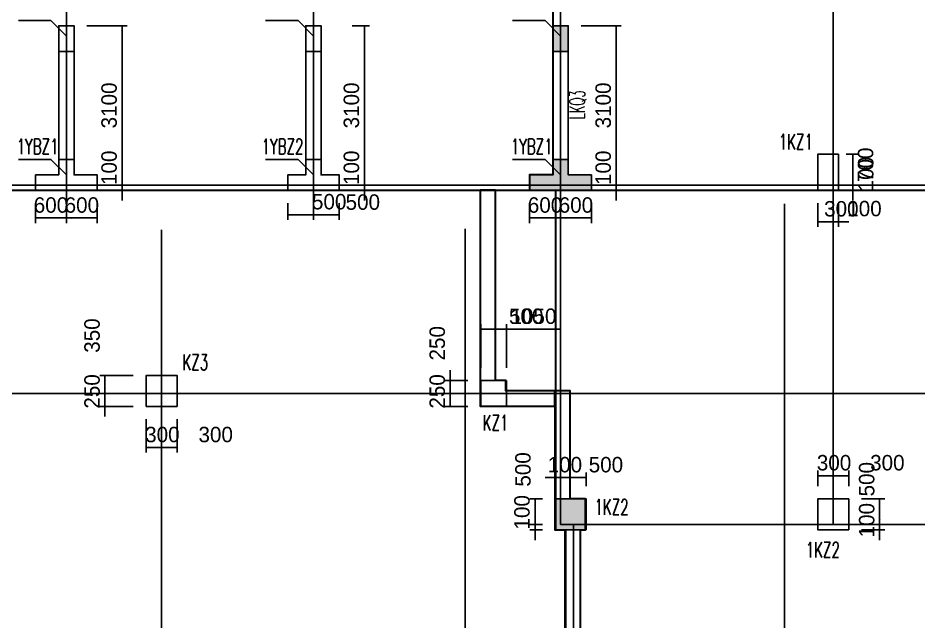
# Model space of a CAD drawing. Extents: x 387171 to 699106, y 11966 to 245688.
# Drawn here: x 631968 to 649474, y 208645 to 220388 of the extents above; entities that cross this region are included whole.
import ezdxf
from ezdxf.enums import TextEntityAlignment as Align

# ---------------------------------------------------------------- set-up
doc = ezdxf.new("R2010")
doc.units = 0
doc.header["$LTSCALE"] = 100
doc.header["$MEASUREMENT"] = 0
doc.linetypes.add('DASHED', pattern=[19.05, 12.7, -6.35])
for name, color, linetype in [('b边缘构件', 235, 'Continuous'), ('COLU', 7, 'Continuous'), ('colu-主楼', 7, 'Continuous'), ('COLU_DASH', 9, 'DASHED'), ('DIM', 3, 'Continuous'), ('DOTE', 253, 'Continuous'), ('HATCH', 254, 'Continuous'), ('NUM', 7, 'Continuous'), ('Q-TEXT', 2, 'Continuous'), ('TEXT', 7, 'Continuous'), ('THIN', 7, 'Continuous'), ('wall-主楼', 2, 'Continuous'), ('Y阴影', 254, 'Continuous'), ('小尺寸', 4, 'Continuous'), ('柱标注', 2, 'Continuous')]:
    doc.layers.add(name, color=color, linetype=linetype)
doc.styles.get("Standard").update_dxf_attribs({"font": 'standard'})
doc.styles.add('tk', font='tk')
doc.dimstyles.get("Standard").update_dxf_attribs({"dimtxt": 300, "dimasz": 100, "dimexe": 100, "dimexo": 250, "dimgap": 100, "dimtad": 0, "dimtoh": 1, "dimdec": 0, "dimdsep": 46, "dimcen": 0.09, "dimclrt": 7, "dimadec": 0, "dimazin": 0, "dimtfac": 1, "dimtdec": 4, "dimtofl": 0, "dimtmove": 0, "dimatfit": 3, "dimfxl": 1, "dimtolj": 1, "dimtzin": 0, "dimarcsym": 0})

# ---------------------------------------------------------------- blocks, each defined once
blk = doc.blocks.new('*D1666')
at = {"layer": '小尺寸', "color": 0, "linetype": 'ByBlock', "lineweight": -2}
for p, q in [((643589, 216838), (643589, 217338)), ((643508, 217138), (643689, 217138)), ((643508, 217038), (643689, 217038))]:
    blk.add_line(p, q, dxfattribs=at)
for points in [[(643589, 217138), (643572, 217238), (643605, 217238)], [(643589, 217038), (643605, 216938), (643572, 216938)]]:
    blk.add_solid(points, dxfattribs=at)
at = {"layer": '小尺寸', "color": 7, "linetype": 'Continuous', "lineweight": -2, "insert": (643339, 217476), "char_height": 300, "width": 476.67, "attachment_point": 5, "rotation": 90, "style": 'tk'}
blk.add_mtext('100', dxfattribs=at)
blk = doc.blocks.new('*D2836')
at = {"layer": '小尺寸', "color": 0, "linetype": 'ByBlock', "lineweight": -2}
for p, q in [((642908, 220238), (643689, 220238)), ((643589, 217138), (643589, 220238)), ((643508, 217138), (643689, 217138))]:
    blk.add_line(p, q, dxfattribs=at)
for points in [[(643589, 220238), (643605, 220138), (643572, 220138)], [(643589, 217138), (643572, 217238), (643605, 217238)]]:
    blk.add_solid(points, dxfattribs=at)
at = {"layer": '小尺寸', "color": 7, "linetype": 'Continuous', "lineweight": -2, "insert": (643339, 218688), "char_height": 300, "width": 775, "attachment_point": 5, "rotation": 90, "style": 'tk'}
blk.add_mtext('3100', dxfattribs=at)
blk = doc.blocks.new('*D3746')
at = {"layer": '小尺寸', "color": 0, "linetype": 'ByBlock', "lineweight": -2}
for p, q in [((637708, 216788), (637708, 216461)), ((638208, 216788), (638208, 216461)), ((638208, 216561), (637708, 216561))]:
    blk.add_line(p, q, dxfattribs=at)
for points in [[(637708, 216561), (637808, 216577), (637808, 216544)], [(638208, 216561), (638108, 216544), (638108, 216577)]]:
    blk.add_solid(points, dxfattribs=at)
at = {"layer": '小尺寸', "color": 7, "linetype": 'Continuous', "lineweight": -2, "insert": (638667, 216807), "char_height": 300, "width": 566.67, "attachment_point": 5, "rotation": 360, "style": 'tk'}
blk.add_mtext('500', dxfattribs=at)
blk = doc.blocks.new('*D3362')
at = {"layer": '小尺寸', "color": 0, "linetype": 'ByBlock', "lineweight": -2}
for p, q in [((637208, 216788), (637208, 216461)), ((637708, 216788), (637708, 216461)), ((637708, 216561), (637208, 216561))]:
    blk.add_line(p, q, dxfattribs=at)
for points in [[(637208, 216561), (637308, 216577), (637308, 216544)], [(637708, 216561), (637608, 216544), (637608, 216577)]]:
    blk.add_solid(points, dxfattribs=at)
at = {"layer": '小尺寸', "color": 7, "linetype": 'Continuous', "lineweight": -2, "insert": (638014, 216815), "char_height": 300, "width": 566.67, "attachment_point": 5, "rotation": 360, "style": 'tk'}
blk.add_mtext('500', dxfattribs=at)
blk = doc.blocks.new('*D4259')
at = {"layer": '小尺寸', "color": 0, "linetype": 'ByBlock', "lineweight": -2}
for p, q in [((638697, 216838), (638697, 217338)), ((638458, 217138), (638797, 217138)), ((638458, 217038), (638797, 217038))]:
    blk.add_line(p, q, dxfattribs=at)
for points in [[(638697, 217138), (638681, 217238), (638714, 217238)], [(638697, 217038), (638714, 216938), (638681, 216938)]]:
    blk.add_solid(points, dxfattribs=at)
at = {"layer": '小尺寸', "color": 7, "linetype": 'Continuous', "lineweight": -2, "insert": (638447, 217476), "char_height": 300, "width": 476.67, "attachment_point": 5, "rotation": 90, "style": 'tk'}
blk.add_mtext('100', dxfattribs=at)
blk = doc.blocks.new('*D4148')
at = {"layer": '小尺寸', "color": 0, "linetype": 'ByBlock', "lineweight": -2}
for p, q in [((638458, 220238), (638797, 220238)), ((638697, 217138), (638697, 220238)), ((638458, 217138), (638797, 217138))]:
    blk.add_line(p, q, dxfattribs=at)
for points in [[(638697, 220238), (638714, 220138), (638681, 220138)], [(638697, 217138), (638681, 217238), (638714, 217238)]]:
    blk.add_solid(points, dxfattribs=at)
at = {"layer": '小尺寸', "color": 7, "linetype": 'Continuous', "lineweight": -2, "insert": (638447, 218688), "char_height": 300, "width": 775, "attachment_point": 5, "rotation": 90, "style": 'tk'}
blk.add_mtext('3100', dxfattribs=at)
blk = doc.blocks.new('*D329')
at = {"layer": '小尺寸', "color": 0, "linetype": 'ByBlock', "lineweight": -2}
for p, q in [((633989, 216838), (633989, 217338)), ((633908, 217138), (634089, 217138)), ((633908, 217038), (634089, 217038))]:
    blk.add_line(p, q, dxfattribs=at)
for points in [[(633989, 217138), (633972, 217238), (634005, 217238)], [(633989, 217038), (634005, 216938), (633972, 216938)]]:
    blk.add_solid(points, dxfattribs=at)
at = {"layer": '小尺寸', "color": 7, "linetype": 'Continuous', "lineweight": -2, "insert": (633739, 217476), "char_height": 300, "width": 476.67, "attachment_point": 5, "rotation": 90, "style": 'tk'}
blk.add_mtext('100', dxfattribs=at)
blk = doc.blocks.new('*D4682')
at = {"layer": '小尺寸', "color": 0, "linetype": 'ByBlock', "lineweight": -2}
for p, q in [((633308, 220238), (634089, 220238)), ((633989, 217138), (633989, 220238)), ((633908, 217138), (634089, 217138))]:
    blk.add_line(p, q, dxfattribs=at)
for points in [[(633989, 220238), (634005, 220138), (633972, 220138)], [(633989, 217138), (633972, 217238), (634005, 217238)]]:
    blk.add_solid(points, dxfattribs=at)
at = {"layer": '小尺寸', "color": 7, "linetype": 'Continuous', "lineweight": -2, "insert": (633739, 218688), "char_height": 300, "width": 775, "attachment_point": 5, "rotation": 90, "style": 'tk'}
blk.add_mtext('3100', dxfattribs=at)
blk = doc.blocks.new('*D863')
at = {"layer": '小尺寸', "color": 0, "linetype": 'ByBlock', "lineweight": -2}
for p, q in [((648188, 217338), (648188, 216838)), ((648058, 217138), (648288, 217138)), ((648058, 217038), (648288, 217038))]:
    blk.add_line(p, q, dxfattribs=at)
for points in [[(648188, 217138), (648172, 217238), (648205, 217238)], [(648188, 217038), (648205, 216938), (648172, 216938)]]:
    blk.add_solid(points, dxfattribs=at)
at = {"layer": '小尺寸', "color": 7, "linetype": 'Continuous', "lineweight": -2, "insert": (648441, 217353), "char_height": 300, "width": 476.67, "attachment_point": 5, "rotation": 90, "style": 'tk'}
blk.add_mtext('100', dxfattribs=at)
blk = doc.blocks.new('*D746')
at = {"layer": '小尺寸', "color": 0, "linetype": 'ByBlock', "lineweight": -2}
for p, q in [((648058, 217738), (648288, 217738)), ((648188, 217038), (648188, 217738)), ((648058, 217038), (648288, 217038))]:
    blk.add_line(p, q, dxfattribs=at)
for points in [[(648188, 217738), (648205, 217638), (648172, 217638)], [(648188, 217038), (648172, 217138), (648205, 217138)]]:
    blk.add_solid(points, dxfattribs=at)
at = {"layer": '小尺寸', "color": 7, "linetype": 'Continuous', "lineweight": -2, "insert": (648437, 217535), "char_height": 300, "width": 566.67, "attachment_point": 5, "rotation": 90, "style": 'tk'}
blk.add_mtext('700', dxfattribs=at)
blk = doc.blocks.new('*D471')
at = {"layer": '小尺寸', "color": 0, "linetype": 'ByBlock', "lineweight": -2}
for p, q in [((647808, 216788), (647808, 216328)), ((647908, 216788), (647908, 216328)), ((648108, 216428), (647608, 216428))]:
    blk.add_line(p, q, dxfattribs=at)
for points in [[(647808, 216428), (647708, 216411), (647708, 216444)], [(647908, 216428), (648008, 216444), (648008, 216411)]]:
    blk.add_solid(points, dxfattribs=at)
at = {"layer": '小尺寸', "color": 7, "linetype": 'Continuous', "lineweight": -2, "insert": (648414, 216681), "char_height": 300, "width": 476.67, "attachment_point": 5, "rotation": 360, "style": 'tk'}
blk.add_mtext('100', dxfattribs=at)
blk = doc.blocks.new('*D1281')
at = {"layer": '小尺寸', "color": 0, "linetype": 'ByBlock', "lineweight": -2}
for p, q in [((647508, 216788), (647508, 216328)), ((647808, 216788), (647808, 216328)), ((647808, 216428), (647508, 216428))]:
    blk.add_line(p, q, dxfattribs=at)
for points in [[(647508, 216428), (647608, 216444), (647608, 216411)], [(647808, 216428), (647708, 216411), (647708, 216444)]]:
    blk.add_solid(points, dxfattribs=at)
at = {"layer": '小尺寸', "color": 7, "linetype": 'Continuous', "lineweight": -2, "insert": (647965, 216677), "char_height": 300, "width": 566.67, "attachment_point": 5, "rotation": 360, "style": 'tk'}
blk.add_mtext('300', dxfattribs=at)
blk = doc.blocks.new('*D3280')
at = {"layer": '小尺寸', "color": 0, "linetype": 'ByBlock', "lineweight": -2}
for p, q in [((642408, 211288), (642408, 211552)), ((642508, 211288), (642508, 211552)), ((642208, 211452), (642708, 211452))]:
    blk.add_line(p, q, dxfattribs=at)
for points in [[(642408, 211452), (642308, 211435), (642308, 211469)], [(642508, 211452), (642608, 211469), (642608, 211435)]]:
    blk.add_solid(points, dxfattribs=at)
at = {"layer": '小尺寸', "color": 7, "linetype": 'Continuous', "lineweight": -2, "insert": (642594, 211702), "char_height": 300, "width": 476.67, "attachment_point": 5, "style": 'tk'}
blk.add_mtext('100', dxfattribs=at)
blk = doc.blocks.new('*D4329')
at = {"layer": '小尺寸', "color": 0, "linetype": 'ByBlock', "lineweight": -2}
for p, q in [((642508, 211288), (642508, 211552)), ((643008, 211288), (643008, 211552)), ((642508, 211452), (643008, 211452))]:
    blk.add_line(p, q, dxfattribs=at)
for points in [[(642508, 211452), (642608, 211469), (642608, 211435)], [(643008, 211452), (642908, 211435), (642908, 211469)]]:
    blk.add_solid(points, dxfattribs=at)
at = {"layer": '小尺寸', "color": 7, "linetype": 'Continuous', "lineweight": -2, "insert": (643391, 211702), "char_height": 300, "width": 566.67, "attachment_point": 5, "style": 'tk'}
blk.add_mtext('500', dxfattribs=at)
blk = doc.blocks.new('*D4068')
at = {"layer": '小尺寸', "color": 0, "linetype": 'ByBlock', "lineweight": -2}
for p, q in [((642014, 210238), (642014, 210738)), ((642158, 210538), (641914, 210538)), ((642158, 210438), (641914, 210438))]:
    blk.add_line(p, q, dxfattribs=at)
for points in [[(642014, 210538), (641997, 210638), (642030, 210638)], [(642014, 210438), (642030, 210338), (641997, 210338)]]:
    blk.add_solid(points, dxfattribs=at)
at = {"layer": '小尺寸', "color": 7, "linetype": 'Continuous', "lineweight": -2, "insert": (641761, 210778), "char_height": 300, "width": 476.67, "attachment_point": 5, "rotation": 90, "style": 'tk'}
blk.add_mtext('100', dxfattribs=at)
blk = doc.blocks.new('*D81')
at = {"layer": '小尺寸', "color": 0, "linetype": 'ByBlock', "lineweight": -2}
for p, q in [((642158, 211038), (641914, 211038)), ((642014, 210538), (642014, 211038)), ((642158, 210538), (641914, 210538))]:
    blk.add_line(p, q, dxfattribs=at)
for points in [[(642014, 211038), (642030, 210938), (641997, 210938)], [(642014, 210538), (641997, 210638), (642030, 210638)]]:
    blk.add_solid(points, dxfattribs=at)
at = {"layer": '小尺寸', "color": 7, "linetype": 'Continuous', "lineweight": -2, "insert": (641780, 211611), "char_height": 300, "width": 566.67, "attachment_point": 5, "rotation": 90, "style": 'tk'}
blk.add_mtext('500', dxfattribs=at)
blk = doc.blocks.new('*D4593')
at = {"layer": '小尺寸', "color": 0, "linetype": 'ByBlock', "lineweight": -2}
for p, q in [((647508, 211288), (647508, 211590)), ((647508, 211490), (647808, 211490)), ((647808, 211288), (647808, 211590))]:
    blk.add_line(p, q, dxfattribs=at)
for points in [[(647508, 211490), (647608, 211507), (647608, 211474)], [(647808, 211490), (647708, 211474), (647708, 211507)]]:
    blk.add_solid(points, dxfattribs=at)
at = {"layer": '小尺寸', "color": 7, "linetype": 'Continuous', "lineweight": -2, "insert": (647823, 211740), "char_height": 300, "width": 566.67, "attachment_point": 5, "style": 'tk'}
blk.add_mtext('300', dxfattribs=at)
blk = doc.blocks.new('*D4466')
at = {"layer": '小尺寸', "color": 0, "linetype": 'ByBlock', "lineweight": -2}
for p, q in [((647808, 211288), (647808, 211590)), ((647808, 211490), (648108, 211490)), ((648108, 211288), (648108, 211590))]:
    blk.add_line(p, q, dxfattribs=at)
for points in [[(647808, 211490), (647908, 211507), (647908, 211474)], [(648108, 211490), (648008, 211474), (648008, 211507)]]:
    blk.add_solid(points, dxfattribs=at)
at = {"layer": '小尺寸', "color": 7, "linetype": 'Continuous', "lineweight": -2, "insert": (648859, 211740), "char_height": 300, "width": 566.67, "attachment_point": 5, "style": 'tk'}
blk.add_mtext('300', dxfattribs=at)
blk = doc.blocks.new('*D643')
at = {"layer": '小尺寸', "color": 0, "linetype": 'ByBlock', "lineweight": -2}
for p, q in [((648709, 210238), (648709, 210738)), ((648358, 210538), (648809, 210538)), ((648358, 210438), (648809, 210438))]:
    blk.add_line(p, q, dxfattribs=at)
for points in [[(648709, 210538), (648692, 210638), (648726, 210638)], [(648709, 210438), (648726, 210338), (648692, 210338)]]:
    blk.add_solid(points, dxfattribs=at)
at = {"layer": '小尺寸', "color": 7, "linetype": 'Continuous', "lineweight": -2, "insert": (648459, 210624), "char_height": 300, "width": 476.67, "attachment_point": 5, "rotation": 90, "style": 'tk'}
blk.add_mtext('100', dxfattribs=at)
blk = doc.blocks.new('*D245')
at = {"layer": '小尺寸', "color": 0, "linetype": 'ByBlock', "lineweight": -2}
for p, q in [((648358, 211038), (648809, 211038)), ((648709, 210538), (648709, 211038)), ((648358, 210538), (648809, 210538))]:
    blk.add_line(p, q, dxfattribs=at)
for points in [[(648709, 211038), (648726, 210938), (648692, 210938)], [(648709, 210538), (648692, 210638), (648726, 210638)]]:
    blk.add_solid(points, dxfattribs=at)
at = {"layer": '小尺寸', "color": 7, "linetype": 'Continuous', "lineweight": -2, "insert": (648459, 211421), "char_height": 300, "width": 566.67, "attachment_point": 5, "rotation": 90, "style": 'tk'}
blk.add_mtext('500', dxfattribs=at)
blk = doc.blocks.new('*D3492')
at = {"layer": '小尺寸', "color": 0, "linetype": 'ByBlock', "lineweight": -2}
for p, q in [((632908, 216788), (632908, 216400)), ((633508, 216788), (633508, 216400)), ((632908, 216500), (633508, 216500))]:
    blk.add_line(p, q, dxfattribs=at)
for points in [[(632908, 216500), (633008, 216517), (633008, 216483)], [(633508, 216500), (633408, 216483), (633408, 216517)]]:
    blk.add_solid(points, dxfattribs=at)
at = {"layer": '小尺寸', "color": 7, "linetype": 'Continuous', "lineweight": -2, "insert": (633208, 216750), "char_height": 300, "width": 556.67, "attachment_point": 5, "style": 'tk'}
blk.add_mtext('600', dxfattribs=at)
blk = doc.blocks.new('*D4238')
at = {"layer": '小尺寸', "color": 0, "linetype": 'ByBlock', "lineweight": -2}
for p, q in [((632308, 216788), (632308, 216400)), ((632908, 216788), (632908, 216400)), ((632308, 216500), (632908, 216500))]:
    blk.add_line(p, q, dxfattribs=at)
for points in [[(632308, 216500), (632408, 216517), (632408, 216483)], [(632908, 216500), (632808, 216483), (632808, 216517)]]:
    blk.add_solid(points, dxfattribs=at)
at = {"layer": '小尺寸', "color": 7, "linetype": 'Continuous', "lineweight": -2, "insert": (632608, 216750), "char_height": 300, "width": 556.67, "attachment_point": 5, "style": 'tk'}
blk.add_mtext('600', dxfattribs=at)
blk = doc.blocks.new('*D3970')
at = {"layer": '小尺寸', "color": 0, "linetype": 'ByBlock', "lineweight": -2}
for p, q in [((642508, 216788), (642508, 216400)), ((643108, 216788), (643108, 216400)), ((642508, 216500), (643108, 216500))]:
    blk.add_line(p, q, dxfattribs=at)
for points in [[(642508, 216500), (642608, 216517), (642608, 216483)], [(643108, 216500), (643008, 216483), (643008, 216517)]]:
    blk.add_solid(points, dxfattribs=at)
at = {"layer": '小尺寸', "color": 7, "linetype": 'Continuous', "lineweight": -2, "insert": (642808, 216750), "char_height": 300, "width": 556.67, "attachment_point": 5, "style": 'tk'}
blk.add_mtext('600', dxfattribs=at)
blk = doc.blocks.new('*D3878')
at = {"layer": '小尺寸', "color": 0, "linetype": 'ByBlock', "lineweight": -2}
for p, q in [((641908, 216788), (641908, 216400)), ((642508, 216788), (642508, 216400)), ((641908, 216500), (642508, 216500))]:
    blk.add_line(p, q, dxfattribs=at)
for points in [[(641908, 216500), (642008, 216517), (642008, 216483)], [(642508, 216500), (642408, 216483), (642408, 216517)]]:
    blk.add_solid(points, dxfattribs=at)
at = {"layer": '小尺寸', "color": 7, "linetype": 'Continuous', "lineweight": -2, "insert": (642208, 216750), "char_height": 300, "width": 556.67, "attachment_point": 5, "style": 'tk'}
blk.add_mtext('600', dxfattribs=at)
blk = doc.blocks.new('*D2069')
at = {"layer": 'DIM', "color": 0, "linetype": 'ByBlock', "lineweight": -2}
for p, q in [((640958, 213588), (640958, 214438)), ((640958, 214338), (641458, 214338)), ((641458, 213588), (641458, 214438))]:
    blk.add_line(p, q, dxfattribs=at)
for points in [[(640958, 214338), (641058, 214355), (641058, 214321)], [(641458, 214338), (641358, 214321), (641358, 214355)]]:
    blk.add_solid(points, dxfattribs=at)
at = {"layer": 'DIM', "color": 7, "linetype": 'Continuous', "lineweight": -2, "insert": (641841, 214588), "char_height": 300, "width": 566.67, "attachment_point": 5, "style": 'tk'}
blk.add_mtext('500', dxfattribs=at)
blk = doc.blocks.new('*D3026')
at = {"layer": 'DIM', "color": 0, "linetype": 'ByBlock', "lineweight": -2}
for p, q in [((640365, 213538), (640365, 212888)), ((640708, 213338), (640265, 213338)), ((640708, 213088), (640265, 213088))]:
    blk.add_line(p, q, dxfattribs=at)
for points in [[(640365, 213338), (640349, 213438), (640382, 213438)], [(640365, 213088), (640382, 212988), (640349, 212988)]]:
    blk.add_solid(points, dxfattribs=at)
at = {"layer": 'DIM', "color": 7, "linetype": 'Continuous', "lineweight": -2, "insert": (640115, 214064), "char_height": 300, "width": 566.67, "attachment_point": 5, "rotation": 90, "style": 'tk'}
blk.add_mtext('250', dxfattribs=at)
blk = doc.blocks.new('*D2597')
at = {"layer": 'DIM', "color": 0, "linetype": 'ByBlock', "lineweight": -2}
for p, q in [((640708, 213088), (640265, 213088)), ((640365, 213088), (640365, 212838)), ((640708, 212838), (640265, 212838))]:
    blk.add_line(p, q, dxfattribs=at)
for points in [[(640365, 213088), (640382, 212988), (640349, 212988)], [(640365, 212838), (640349, 212938), (640382, 212938)]]:
    blk.add_solid(points, dxfattribs=at)
at = {"layer": 'DIM', "color": 7, "linetype": 'Continuous', "lineweight": -2, "insert": (640115, 213128), "char_height": 300, "width": 566.67, "attachment_point": 5, "rotation": 90, "style": 'tk'}
blk.add_mtext('250', dxfattribs=at)
blk = doc.blocks.new('*D1269')
at = {"layer": 'DIM', "color": 0, "linetype": 'ByBlock', "lineweight": -2}
for p, q in [((634208, 213438), (633558, 213438)), ((633658, 213438), (633658, 213088)), ((634208, 213088), (633558, 213088))]:
    blk.add_line(p, q, dxfattribs=at)
for points in [[(633658, 213438), (633675, 213338), (633641, 213338)], [(633658, 213088), (633641, 213188), (633675, 213188)]]:
    blk.add_solid(points, dxfattribs=at)
at = {"layer": 'DIM', "color": 7, "linetype": 'Continuous', "lineweight": -2, "insert": (633408, 214214), "char_height": 300, "width": 566.67, "attachment_point": 5, "rotation": 90, "style": 'tk'}
blk.add_mtext('350', dxfattribs=at)
blk = doc.blocks.new('*D991')
at = {"layer": 'DIM', "color": 0, "linetype": 'ByBlock', "lineweight": -2}
for p, q in [((633658, 213288), (633658, 212638)), ((634208, 213088), (633558, 213088)), ((634208, 212838), (633558, 212838))]:
    blk.add_line(p, q, dxfattribs=at)
for points in [[(633658, 213088), (633641, 213188), (633675, 213188)], [(633658, 212838), (633675, 212738), (633641, 212738)]]:
    blk.add_solid(points, dxfattribs=at)
at = {"layer": 'DIM', "color": 7, "linetype": 'Continuous', "lineweight": -2, "insert": (633408, 213128), "char_height": 300, "width": 566.67, "attachment_point": 5, "rotation": 90, "style": 'tk'}
blk.add_mtext('250', dxfattribs=at)
blk = doc.blocks.new('*D877')
at = {"layer": 'DIM', "color": 0, "linetype": 'ByBlock', "lineweight": -2}
for p, q in [((634458, 212588), (634458, 211938)), ((634758, 212588), (634758, 211938)), ((634458, 212038), (634758, 212038))]:
    blk.add_line(p, q, dxfattribs=at)
for points in [[(634458, 212038), (634558, 212055), (634558, 212021)], [(634758, 212038), (634658, 212021), (634658, 212055)]]:
    blk.add_solid(points, dxfattribs=at)
at = {"layer": 'DIM', "color": 7, "linetype": 'Continuous', "lineweight": -2, "insert": (634773, 212288), "char_height": 300, "width": 566.67, "attachment_point": 5, "style": 'tk'}
blk.add_mtext('300', dxfattribs=at)
blk = doc.blocks.new('*D1725')
at = {"layer": 'DIM', "color": 0, "linetype": 'ByBlock', "lineweight": -2}
for p, q in [((634758, 212588), (634758, 211938)), ((635058, 212588), (635058, 211938)), ((634758, 212038), (635058, 212038))]:
    blk.add_line(p, q, dxfattribs=at)
for points in [[(634758, 212038), (634858, 212055), (634858, 212021)], [(635058, 212038), (634958, 212021), (634958, 212055)]]:
    blk.add_solid(points, dxfattribs=at)
at = {"layer": 'DIM', "color": 7, "linetype": 'Continuous', "lineweight": -2, "insert": (635809, 212288), "char_height": 300, "width": 566.67, "attachment_point": 5, "style": 'tk'}
blk.add_mtext('300', dxfattribs=at)
blk = doc.blocks.new('*D4413')
at = {"layer": 'DIM', "color": 0, "linetype": 'ByBlock', "lineweight": -2}
for p, q in [((641458, 213588), (641458, 214438)), ((641458, 214338), (642508, 214338)), ((642508, 213588), (642508, 214438))]:
    blk.add_line(p, q, dxfattribs=at)
for points in [[(641458, 214338), (641558, 214355), (641558, 214321)], [(642508, 214338), (642408, 214321), (642408, 214355)]]:
    blk.add_solid(points, dxfattribs=at)
at = {"layer": 'DIM', "color": 7, "linetype": 'Continuous', "lineweight": -2, "insert": (641983, 214588), "char_height": 300, "width": 690, "attachment_point": 5, "style": 'tk'}
blk.add_mtext('1050', dxfattribs=at)

msp = doc.modelspace()

# ---------------------------------------------------------------- hatches: boundary and pattern name
at = {"layer": 'HATCH'}
msp.add_hatch(color=256, dxfattribs=at).paths.add_polyline_path([(643008.1, 210437.9), (643008.1, 211037.9), (642408.1, 211037.9), (642408.1, 210437.9)], flags=0)
at = {"layer": 'Y阴影'}
h = msp.add_hatch(dxfattribs=at)
h.set_pattern_fill('ANSI31', color=256, scale=25, style=0)
h.set_pattern_definition([])
h.paths.add_polyline_path([(632908.1, 220237.9), (632758.1, 220237.9), (632758.1, 219737.9), (632908.1, 219737.9)], flags=0)
h.paths.add_polyline_path([(633058.1, 220187.9), (632908.1, 220037.9), (632908.1, 219737.9), (633058.1, 219737.9)], flags=0)
h.paths.add_polyline_path([(633058.1, 220187.9), (633058.1, 220237.9), (632908.1, 220237.9), (632908.1, 220037.9)], flags=0)
h = msp.add_hatch(dxfattribs=at)
h.set_pattern_fill('ANSI31', color=256, scale=25, style=0)
h.set_pattern_definition([])
h.paths.add_polyline_path([(637708.1, 220237.9), (637558.1, 220237.9), (637558.1, 219737.9), (637708.1, 219737.9)], flags=0)
h.paths.add_polyline_path([(637858.1, 220187.9), (637708.1, 220037.9), (637708.1, 219737.9), (637858.1, 219737.9)], flags=0)
h.paths.add_polyline_path([(637858.1, 220187.9), (637858.1, 220237.9), (637708.1, 220237.9), (637708.1, 220037.9)], flags=0)
h = msp.add_hatch(color=256, dxfattribs=at)
h.paths.add_polyline_path([(642508.1, 220237.9), (642358.1, 220237.9), (642358.1, 219737.9), (642508.1, 219737.9)], flags=0)
h.paths.add_polyline_path([(642658.1, 220187.9), (642508.1, 220037.9), (642508.1, 219737.9), (642658.1, 219737.9)], flags=0)
h.paths.add_polyline_path([(642658.1, 220187.9), (642658.1, 220237.9), (642508.1, 220237.9), (642508.1, 220037.9)], flags=0)
h = msp.add_hatch(dxfattribs=at)
h.set_pattern_fill('ANSI31', color=256, scale=25, style=0)
h.set_pattern_definition([])
h.paths.add_polyline_path([(632908.1, 217637.9), (632758.1, 217637.9), (632758.1, 217337.9), (632308.1, 217337.9), (632308.1, 217137.9), (632908.1, 217137.9)], flags=0)
h.paths.add_polyline_path([(632908.1, 217137.9), (632308.1, 217137.9), (632308.1, 217037.9), (632908.1, 217037.9)], flags=0)
h.paths.add_polyline_path([(633508.1, 217337.9), (633058.1, 217337.9), (633058.1, 217487.9), (632908.1, 217337.9), (632908.1, 217137.9), (633508.1, 217137.9)], flags=0)
h.paths.add_polyline_path([(633058.1, 217487.9), (633058.1, 217637.9), (632908.1, 217637.9), (632908.1, 217337.9)], flags=0)
h.paths.add_polyline_path([(633508.1, 217137.9), (632908.1, 217137.9), (632908.1, 217037.9), (633508.1, 217037.9)], flags=0)
h = msp.add_hatch(dxfattribs=at)
h.set_pattern_fill('ANSI31', color=256, scale=25, style=0)
h.set_pattern_definition([])
h.paths.add_polyline_path([(638208.1, 217337.9), (638208.1, 217037.9), (637208.1, 217037.9), (637208.1, 217337.9), (637558.1, 217337.9), (637558.1, 217637.9), (637858.1, 217637.9), (637858.1, 217337.9)], flags=0)
h = msp.add_hatch(color=256, dxfattribs=at)
h.paths.add_polyline_path([(642508.1, 217637.9), (642358.1, 217637.9), (642358.1, 217337.9), (641908.1, 217337.9), (641908.1, 217137.9), (642508.1, 217137.9)], flags=0)
h.paths.add_polyline_path([(642508.1, 217137.9), (641908.1, 217137.9), (641908.1, 217037.9), (642508.1, 217037.9)], flags=0)
h.paths.add_polyline_path([(643108.1, 217337.9), (642658.1, 217337.9), (642658.1, 217487.9), (642508.1, 217337.9), (642508.1, 217137.9), (643108.1, 217137.9)], flags=0)
h.paths.add_polyline_path([(642658.1, 217487.9), (642658.1, 217637.9), (642508.1, 217637.9), (642508.1, 217337.9)], flags=0)
h.paths.add_polyline_path([(643108.1, 217137.9), (642508.1, 217137.9), (642508.1, 217037.9), (643108.1, 217037.9)], flags=0)

# ---------------------------------------------------------------- linework, layer by layer
at = {"color": 1, "lineweight": 30}
msp.add_lwpolyline([(604008.1, 230737.9), (604008.1, 228587.9), (603408.1, 228587.9), (603408.1, 225137.9), (604008.1, 225137.9), (604008.1, 222137.9), (608308.1, 222137.9), (608308.1, 217037.9), (652208.1, 217037.9)], dxfattribs=at)
at = {"color": 4, "lineweight": 30}
msp.add_lwpolyline([(651858.1, 225337.9), (641908.1, 225337.9), (641908.1, 225037.9), (642358.1, 225037.9), (642358.1, 217337.9), (641908.1, 217337.9), (641908.1, 217037.9), (642408.1, 217037.9), (642408.1, 210437.9), (642608.1, 210437.9), (642608.1, 207337.9), (642458.1, 207337.9), (642458.1, 206737.9), (642608.1, 206737.9), (642608.1, 201837.9), (642508.1, 201837.9), (642508.1, 201337.9), (643008.1, 201337.9), (643008.1, 201437.9), (646608.1, 201437.9), (646608.1, 201337.9), (647108.1, 201337.9), (647108.1, 201537.9), (651608.1, 201537.9)], dxfattribs=at)
at = {"color": 6, "lineweight": 30}
msp.add_lwpolyline([(641245.3, 217038.9), (640945.3, 217038.9), (640945.3, 212838.9), (642395.3, 212838.9), (642395.3, 213138.9), (641445.3, 213138.9), (641445.3, 213338.9), (641245.3, 213338.9), (641245.3, 217038.9), (640945.3, 217038.9)], dxfattribs=at)
at = {"color": 3, "lineweight": 30}
for points in [[(642995.3, 211038.9), (642695.3, 211038.9), (642695.3, 213138.9), (642395.3, 213138.9), (642395.3, 210438.9), (642595.3, 210438.9), (642595.3, 207338.9)], [(642895.3, 207338.9), (642895.3, 210438.9), (642995.3, 210438.9), (642995.3, 211038.9)]]:
    msp.add_lwpolyline(points, dxfattribs=at)
at = {"layer": 'b边缘构件'}
for points in [[(633058.1, 220237.9), (632758.1, 220237.9)], [(632758.1, 220237.9), (632758.1, 219737.9), (633058.1, 219737.9), (633058.1, 220237.9), (632758.1, 220237.9)], [(637858.1, 220237.9), (637558.1, 220237.9)], [(637558.1, 220237.9), (637558.1, 219737.9), (637858.1, 219737.9), (637858.1, 220237.9), (637558.1, 220237.9)], [(642658.1, 220237.9), (642358.1, 220237.9)], [(642358.1, 220237.9), (642358.1, 219737.9), (642658.1, 219737.9), (642658.1, 220237.9), (642358.1, 220237.9)], [(632308.1, 217337.9), (632308.1, 217037.9), (633508.1, 217037.9), (633508.1, 217337.9), (633058.1, 217337.9), (633058.1, 217637.9), (632758.1, 217637.9), (632758.1, 217337.9), (632308.1, 217337.9)], [(638208.1, 217337.9), (638208.1, 217037.9), (637208.1, 217037.9), (637208.1, 217337.9), (637558.1, 217337.9), (637558.1, 217637.9), (637858.1, 217637.9), (637858.1, 217337.9), (638208.1, 217337.9)], [(641908.1, 217337.9), (641908.1, 217037.9), (643108.1, 217037.9), (643108.1, 217337.9), (642658.1, 217337.9), (642658.1, 217637.9), (642358.1, 217637.9), (642358.1, 217337.9), (641908.1, 217337.9)], [(637558.1, 217337.9), (637208.1, 217337.9)], [(637208.1, 217337.9), (637208.1, 217037.9)], [(638208.1, 217337.9), (637858.1, 217337.9)], [(638208.1, 217037.9), (638208.1, 217337.9)], [(637858.1, 217037.9), (637208.1, 217037.9)], [(638208.1, 217037.9), (637858.1, 217037.9)]]:
    msp.add_lwpolyline(points, dxfattribs=at)
at = {"layer": 'COLU'}
for points in [[(634458.1, 212837.9), (635058.1, 212837.9), (635058.1, 213437.9), (634458.1, 213437.9)], [(640958.1, 212837.9), (641458.1, 212837.9), (641458.1, 213337.9), (640958.1, 213337.9)]]:
    msp.add_lwpolyline(points, close=True, dxfattribs=at)
at = {"layer": 'colu-主楼'}
for points in [[(647508.1, 217037.9), (647508.1, 217737.9), (647908.1, 217737.9), (647908.1, 217037.9)], [(643008.1, 210437.9), (643008.1, 211037.9), (642408.1, 211037.9), (642408.1, 210437.9)], [(648108.1, 210437.9), (648108.1, 211037.9), (647508.1, 211037.9), (647508.1, 210437.9)]]:
    msp.add_lwpolyline(points, close=True, dxfattribs=at)
at = {"layer": 'COLU_DASH'}
for p, q in [((632758.1, 219737.9), (633058.1, 219737.9)), ((637558.1, 219737.9), (637858.1, 219737.9)), ((642358.1, 219737.9), (642658.1, 219737.9))]:
    msp.add_line(p, q, dxfattribs=at)
at = {"layer": 'DOTE'}
for p, q in [((632908.1, 234260.7), (632908.1, 216466.5)), ((637708.1, 234260.7), (637708.1, 216716.5)), ((642508.1, 234260.7), (642508.1, 210537.9)), ((647808.1, 210537.9), (647808.1, 222237.9)), ((608408.1, 217137.9), (664768.6, 217137.9)), ((646858.1, 216772.8), (646858.1, 196087.9)), ((634758.1, 216271.9), (634758.1, 167587.9)), ((640658.1, 216289.7), (640658.1, 179087.9)), ((488717.2, 213087.9), (664518.6, 213087.9)), ((642508.1, 210537.9), (664839.1, 210537.9)), ((642758.1, 210537.9), (642758.1, 196087.9))]:
    msp.add_line(p, q, dxfattribs=at)
at = {"layer": 'THIN', "color": 200}
for points in [[(632908.1, 220037.9), (632608.1, 220337.9), (631978.1, 220337.9)], [(637708.1, 220037.9), (637408.1, 220337.9), (636778.1, 220337.9)], [(642508.1, 220037.9), (642208.1, 220337.9), (641578.1, 220337.9)], [(632908.1, 217337.9), (632608.1, 217637.9), (631978.1, 217637.9)], [(637708.1, 217337.9), (637408.1, 217637.9), (636778.1, 217637.9)], [(642508.1, 217337.9), (642208.1, 217637.9), (641578.1, 217637.9)]]:
    msp.add_lwpolyline(points, dxfattribs=at)
at = {"layer": 'wall-主楼'}
for points in [[(633508.1, 217037.9), (633508.1, 217337.9), (633058.1, 217337.9), (633058.1, 220237.9), (632758.1, 220237.9), (632758.1, 217337.9), (632308.1, 217337.9), (632308.1, 217037.9)], [(638208.1, 217037.9), (638208.1, 217337.9), (637858.1, 217337.9), (637858.1, 220237.9), (637558.1, 220237.9), (637558.1, 217337.9), (637208.1, 217337.9), (637208.1, 217037.9)], [(643108.1, 217037.9), (643108.1, 217337.9), (642658.1, 217337.9), (642658.1, 220237.9), (642358.1, 220237.9), (642358.1, 217337.9), (641908.1, 217337.9), (641908.1, 217037.9)]]:
    msp.add_lwpolyline(points, close=True, dxfattribs=at)

# ---------------------------------------------------------------- texts
at = {"layer": 'NUM', "color": 200, "width": 0.7}
for s, p in [('KZ3', (635164.1, 213544)), ('KZ1', (640996.6, 212368.1))]:
    msp.add_text(s, height=300, dxfattribs=at).set_placement(p)
at = {"layer": 'Q-TEXT', "color": 3, "width": 0.6}
msp.add_text('LKQ3', height=300, rotation=90, dxfattribs=at).set_placement((642983.8, 218419.4))
at = {"layer": 'TEXT', "color": 200, "width": 0.7}
for s, p in [('1YBZ1', (631942.7, 217737.9)), ('1YBZ2', (636702.3, 217737.9)), ('1YBZ1', (641542.7, 217737.9))]:
    msp.add_text(s, height=300, rotation=360, dxfattribs=at).set_placement(p)
at = {"layer": '柱标注', "color": 200, "width": 0.7}
for s, p in [('1KZ1', (647081.1, 217979.7)), ('1KZ2', (643500.8, 210880.2)), ('1KZ2', (647605.3, 210046))]:
    msp.add_text(s, height=300, dxfattribs=at).set_placement(p, align=Align.MIDDLE_CENTER)

# ---------------------------------------------------------------- dimensions: what is measured, and where the dimension line sits
at = {"layer": 'DIM', "color": 200}
for base, p1, p2, picture, middle in [((641458.1, 214337.9), (640958.1, 213337.9), (641458.1, 213337.9), '*D2069', (641208.1, 214587.9)), ((642508.1, 214337.9), (641458.1, 213337.9), (642508.1, 213337.9), '*D4413', (641983.1, 214587.9))]:
    dim = msp.add_linear_dim(base=base, p1=p1, p2=p2, dimstyle='Standard', dxfattribs=at)
    dim.commit()
    dim.dimension.update_dxf_attribs({"geometry": picture, "text_midpoint": middle})
for p1, p2, picture, middle in [((634458.1, 213437.9), (634458.1, 213087.9), '*D1269', (633408.1, 213656)), ((634458.1, 213087.9), (634458.1, 212837.9), '*D991', (633408.1, 212619.9)), ((634458.1, 212837.9), (634758.1, 212837.9), '*D877', (634240, 212287.9)), ((634758.1, 212837.9), (635058.1, 212837.9), '*D1725', (635276.1, 212287.9))]:
    dim = msp.add_aligned_dim(p1=p1, p2=p2, distance=-800, dimstyle='Standard', dxfattribs=at)
    dim.commit()
    dim.dimension.update_dxf_attribs({"geometry": picture, "text_midpoint": middle})
for base, p1, p2, picture, middle in [((640365.3, 213087.9), (640958.1, 213337.9), (640958.1, 213087.9), '*D3026', (640115.3, 213556)), ((640365.3, 212837.9), (640958.1, 213087.9), (640958.1, 212837.9), '*D2597', (640115.3, 212619.9))]:
    dim = msp.add_linear_dim(base=base, p1=p1, p2=p2, angle=270, dimstyle='Standard', dxfattribs=at)
    dim.commit()
    dim.dimension.update_dxf_attribs({"geometry": picture, "text_midpoint": middle})
at = {"layer": '小尺寸'}
for base, p1, p2, angle, picture, middle in [((633988.7, 220237.9), (633658.1, 217137.9), (633058.1, 220237.9), 90, '*D4682', (633738.7, 218687.9)), ((638697.4, 220237.9), (638208.1, 217137.9), (638208.1, 220237.9), 90, '*D4148', (638447.4, 218687.9)), ((643588.7, 220237.9), (643258.1, 217137.9), (642658.1, 220237.9), 90, '*D2836', (643338.7, 218687.9)), ((633988.7, 217137.9), (633658.1, 217037.9), (633658.1, 217137.9), 90, '*D329', (633738.7, 217087.9)), ((638697.4, 217137.9), (638208.1, 217037.9), (638208.1, 217137.9), 90, '*D4259', (638447.4, 217087.9)), ((643588.7, 217137.9), (643258.1, 217037.9), (643258.1, 217137.9), 90, '*D1666', (643338.7, 217087.9)), ((648188.3, 217737.9), (647808.1, 217037.9), (647808.1, 217737.9), 90, '*D746', (648437, 217534.8)), ((648188.3, 217037.9), (647808.1, 217137.9), (647808.1, 217037.9), 90, '*D863', (648440.9, 216965)), ((637208.1, 216560.5), (637708.1, 217037.9), (637208.1, 217037.9), 180, '*D3362', (637380.6, 216815.2)), ((637708.1, 216560.5), (638208.1, 217037.9), (637708.1, 217037.9), 180, '*D3746', (638033.5, 216806.6)), ((647508.1, 216427.8), (647808.1, 217037.9), (647508.1, 217037.9), 180, '*D1281', (647432.1, 216676.7)), ((647808.1, 216427.8), (647908.1, 217037.9), (647808.1, 217037.9), 180, '*D471', (648025.6, 216680.6)), ((642013.6, 211037.9), (642408.1, 210537.9), (642408.1, 211037.9), 90, '*D81', (641779.7, 210977.8)), ((648709.1, 211037.9), (648108.1, 210537.9), (648108.1, 211037.9), 90, '*D245', (648459.1, 210787.9)), ((642013.6, 210537.9), (642408.1, 210437.9), (642408.1, 210537.9), 90, '*D4068', (641761, 210389.6)), ((648709.1, 210537.9), (648108.1, 210437.9), (648108.1, 210537.9), 90, '*D643', (648459.1, 210236))]:
    dim = msp.add_linear_dim(base=base, p1=p1, p2=p2, angle=angle, dimstyle='Standard', dxfattribs=at)
    dim.commit()
    dim.dimension.update_dxf_attribs({"geometry": picture, "text_midpoint": middle})
for base, p1, p2, picture, middle in [((632908.1, 216500.1), (632308.1, 217037.9), (632908.1, 217037.9), '*D4238', (632608.1, 216750.1)), ((633508.1, 216500.1), (632908.1, 217037.9), (633508.1, 217037.9), '*D3492', (633208.1, 216750.1)), ((642508.1, 216500.1), (641908.1, 217037.9), (642508.1, 217037.9), '*D3878', (642208.1, 216750.1)), ((643108.1, 216500.1), (642508.1, 217037.9), (643108.1, 217037.9), '*D3970', (642808.1, 216750.1)), ((642508.1, 211452.1), (642408.1, 211037.9), (642508.1, 211037.9), '*D3280', (642206.1, 211702.1)), ((643008.1, 211452.1), (642508.1, 211037.9), (643008.1, 211037.9), '*D4329', (642758.1, 211702.1)), ((647808.1, 211490.4), (647508.1, 211037.9), (647808.1, 211037.9), '*D4593', (647290, 211740.4)), ((648108.1, 211490.4), (647808.1, 211037.9), (648108.1, 211037.9), '*D4466', (648326.1, 211740.4))]:
    dim = msp.add_linear_dim(base=base, p1=p1, p2=p2, dimstyle='Standard', dxfattribs=at)
    dim.commit()
    dim.dimension.update_dxf_attribs({"geometry": picture, "text_midpoint": middle})

doc.saveas('drawing.dxf')
